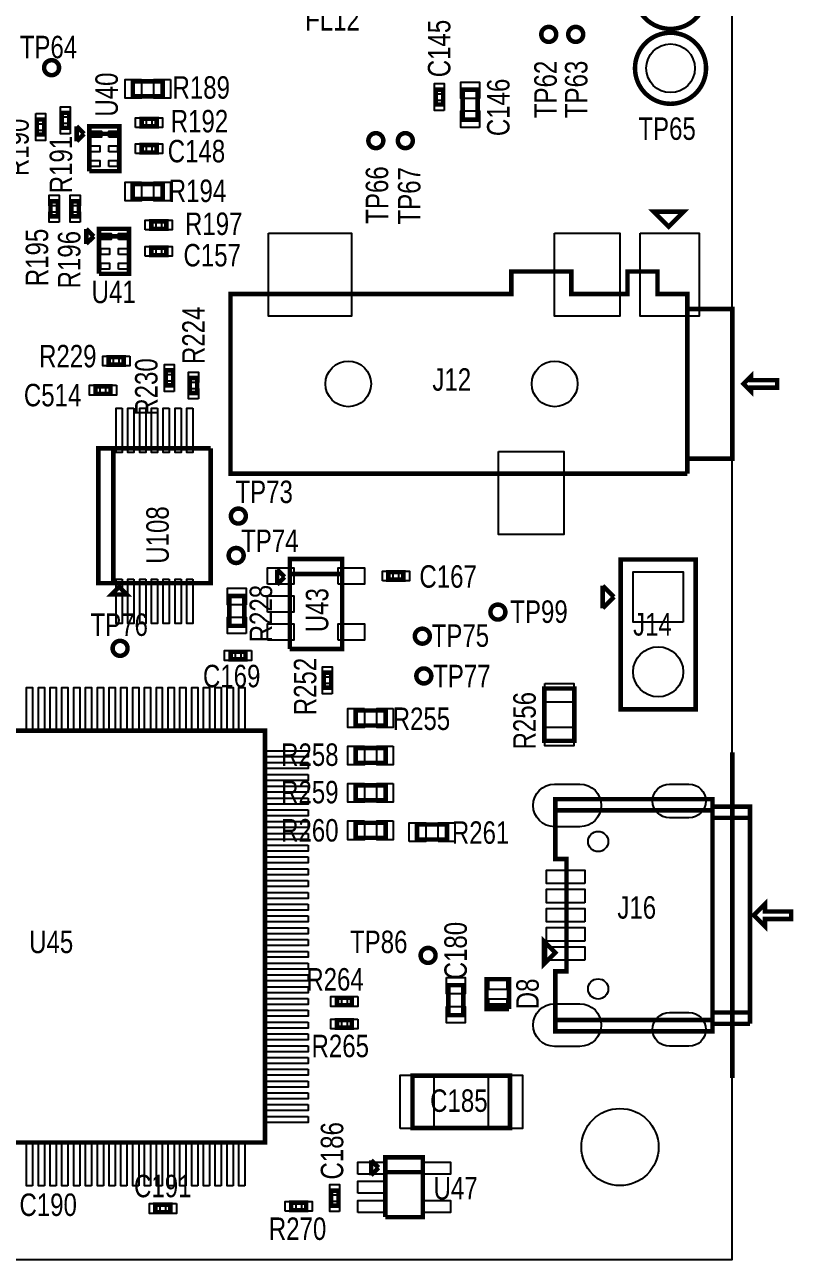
# Model space of a CAD drawing. Extents: x -458 to 3366, y -1416 to 6281.
# Drawn here: x 2251 to 3278, y -141 to 1499 of the extents above; entities that cross this region are included whole.
import ezdxf
from ezdxf.enums import TextEntityAlignment as Align

# ---------------------------------------------------------------- set-up
doc = ezdxf.new("R2010")
doc.units = 0
for name, color, linetype in [('BG_OUTLINE', 95, 'CONTINUOUS'), ('PG_ASSEMBLY_TOP', 120, 'CONTINUOUS'), ('PIN_TOP', 140, 'CONTINUOUS'), ('RD_ASSEMBLY_TOP', 120, 'CONTINUOUS')]:
    doc.layers.add(name, color=color, linetype=linetype)

msp = doc.modelspace()

# ---------------------------------------------------------------- linework, layer by layer
at = {"layer": 'BG_OUTLINE'}
msp.add_lwpolyline([(-149.99, -150), (3196.46, -150), (3196.46, 5759.32), (-149.99, 5759.32)], close=True, dxfattribs=at)
at = {"layer": 'BG_OUTLINE', "const_width": 6}
msp.add_lwpolyline([(3196.46, 92.12), (3196.46, 527.12)], dxfattribs=at)
at = {"layer": 'PG_ASSEMBLY_TOP', "const_width": 6}
for points in [[(3161.39, 1540.62, 1), (3066.53, 1540.62, 1), (3161.39, 1540.62)], [(2961.35, 1485.87, 1), (2941.35, 1485.87, 1), (2961.35, 1485.87)], [(2997.35, 1485.87, 1), (2977.35, 1485.87, 1), (2997.35, 1485.87)], [(3161.39, 1440.62, 1), (3066.53, 1440.62, 1), (3161.39, 1440.62)], [(2297.55, 1441.4, 1), (2277.55, 1441.4, 1), (2297.55, 1441.4)], [(2730.5, 1343.97, 1), (2710.5, 1343.97, 1), (2730.5, 1343.97)], [(2769.87, 1343.97, 1), (2749.87, 1343.97, 1), (2769.87, 1343.97)], [(2546.91, 842.63, 1), (2526.91, 842.63, 1), (2546.91, 842.63)], [(2544, 790, 1), (2524, 790, 1), (2544, 790)], [(2893.45, 714.4, 1), (2873.45, 714.4, 1), (2893.45, 714.4)], [(2792.58, 682.25, 1), (2772.58, 682.25, 1), (2792.58, 682.25)], [(2389, 666, 1), (2369, 666, 1), (2389, 666)], [(2794.55, 629.15, 1), (2774.55, 629.15, 1), (2794.55, 629.15)], [(2800.25, 255.95, 1), (2780.25, 255.95, 1), (2800.25, 255.95)]]:
    msp.add_lwpolyline(points, format="xyb", dxfattribs=at)
for points in [[(2435.95, 1423.15), (2395.95, 1423.15), (2395.95, 1403.15), (2435.95, 1403.15), (2435.95, 1423.15)], [(2810.34, 1392.13), (2810.34, 1412.13), (2800.34, 1412.13), (2800.34, 1392.13), (2810.34, 1392.13)], [(2856.43, 1371.94), (2856.43, 1411.94), (2836.43, 1411.94), (2836.43, 1371.94), (2856.43, 1371.94)], [(2310.95, 1361.15), (2310.95, 1381.15), (2300.95, 1381.15), (2300.95, 1361.15), (2310.95, 1361.15)], [(2267.95, 1372.15), (2267.95, 1352.15), (2277.95, 1352.15), (2277.95, 1372.15), (2267.95, 1372.15)], [(2320.95, 1363.15), (2320.95, 1343.15)], [(2330.95, 1353.15), (2320.95, 1363.15)], [(2337.95, 1303.15), (2377.95, 1303.15), (2377.95, 1363.15), (2337.95, 1363.15), (2337.95, 1353.15), (2377.95, 1353.15)], [(2407.78, 1363.15), (2427.78, 1363.15), (2427.78, 1373.15), (2407.78, 1373.15), (2407.78, 1363.15)], [(2320.95, 1343.15), (2330.95, 1353.15)], [(2377.95, 1353.15), (2337.95, 1353.15), (2337.95, 1303.15)], [(2407.78, 1328.15), (2427.78, 1328.15), (2427.78, 1338.15), (2407.78, 1338.15), (2407.78, 1328.15)], [(2435.9, 1286.15), (2395.9, 1286.15), (2395.9, 1266.15), (2435.9, 1266.15), (2435.9, 1286.15)], [(2296, 1243), (2296, 1263), (2286, 1263), (2286, 1243), (2296, 1243)], [(2324, 1243), (2324, 1263), (2314, 1263), (2314, 1243), (2324, 1243)], [(3111.46, 1229.19), (3091.46, 1249.19), (3131.46, 1249.19), (3111.46, 1229.19)], [(2420.73, 1226.15), (2440.73, 1226.15), (2440.73, 1236.15), (2420.73, 1236.15), (2420.73, 1226.15)], [(2333.9, 1226.15), (2333.9, 1206.15)], [(2343.9, 1216.15), (2333.9, 1226.15)], [(2333.9, 1206.15), (2343.9, 1216.15)], [(2350.9, 1166.15), (2390.9, 1166.15), (2390.9, 1226.15), (2350.9, 1226.15), (2350.9, 1216.15), (2390.9, 1216.15)], [(2390.9, 1216.15), (2350.9, 1216.15), (2350.9, 1166.15)], [(2420.73, 1191.15), (2440.73, 1191.15), (2440.73, 1201.15), (2420.73, 1201.15), (2420.73, 1191.15)], [(3136.46, 1119.19), (3136.46, 919.19), (3196.46, 919.19), (3196.46, 1119.19), (3136.46, 1119.19), (3136.46, 1139.19), (3096.46, 1139.19), (3096.46, 1169.19), (3056.46, 1169.19), (3056.46, 1139.19), (2981.46, 1139.19), (2981.46, 1169.19), (2901.46, 1169.19), (2901.46, 1139.19), (2526.46, 1139.19), (2526.46, 899.19), (3136.46, 899.19)], [(3136.46, 899.19), (3136.46, 1119.19)], [(2383.85, 1054.8), (2363.85, 1054.8), (2363.85, 1044.8), (2383.85, 1044.8), (2383.85, 1054.8)], [(2449.8, 1017.15), (2449.8, 1037.15), (2439.8, 1037.15), (2439.8, 1017.15), (2449.8, 1017.15)], [(3211.46, 1019.19), (3221.46, 1009.19), (3221.46, 1014.19), (3256.46, 1014.19), (3256.46, 1024.19), (3221.46, 1024.19), (3221.46, 1029.19), (3211.46, 1019.19)], [(2366.1, 1015.8), (2346.1, 1015.8), (2346.1, 1005.8), (2366.1, 1005.8), (2366.1, 1015.8)], [(2482, 1007), (2482, 1027), (2472, 1027), (2472, 1007), (2482, 1007)], [(2499.95, 933), (2349.95, 933), (2349.95, 753), (2369.95, 753), (2369.95, 933)], [(2369.95, 933), (2369.95, 753), (2499.95, 753), (2499.95, 933)], [(2605.63, 665.21), (2675.63, 665.21), (2675.63, 785.21), (2605.63, 785.21), (2605.63, 765.21), (2675.63, 765.21)], [(3147.46, 584.6), (3147.46, 784.6), (3047.46, 784.6), (3047.46, 584.6), (3147.46, 584.6)], [(2588.63, 771.21), (2588.63, 751.21)], [(2598.63, 761.21), (2588.63, 771.21)], [(2588.63, 751.21), (2598.63, 761.21)], [(2675.63, 765.21), (2605.63, 765.21), (2605.63, 665.21)], [(2737.28, 757.61), (2757.28, 757.61), (2757.28, 767.61), (2737.28, 767.61), (2737.28, 757.61)], [(2377.82, 748), (2367.82, 738), (2387.82, 738), (2377.82, 748)], [(2544.91, 696), (2544.91, 736), (2524.91, 736), (2524.91, 696), (2544.91, 696)], [(3023.46, 719.6), (3023.46, 749.6)], [(3023.46, 749.6), (3038.46, 734.6)], [(3038.46, 734.6), (3023.46, 719.6)], [(2546.55, 661.4), (2526.55, 661.4), (2526.55, 651.4), (2546.55, 651.4), (2546.55, 661.4)], [(2660.82, 613.47), (2660.82, 633.47), (2650.82, 633.47), (2650.82, 613.47), (2660.82, 613.47)], [(2945.55, 612.4), (2945.55, 542.4), (2985.55, 542.4), (2985.55, 612.4), (2945.55, 612.4)], [(2733.55, 583), (2693.55, 583), (2693.55, 563), (2733.55, 563), (2733.55, 583)], [(2572.55, 6), (2572.55, 556), (2022.55, 556), (2022.55, 6), (2572.55, 6)], [(2733.55, 533), (2693.55, 533), (2693.55, 513), (2733.55, 513), (2733.55, 533)], [(2733.55, 483), (2693.55, 483), (2693.55, 463), (2733.55, 463), (2733.55, 483)], [(3220.08, 164.62), (3220.08, 454.62), (3170.08, 454.62), (3170.08, 464.62), (2960.08, 464.62), (2960.08, 449.62), (3170.08, 449.62)], [(3170.08, 169.62), (2960.08, 169.62), (2960.08, 154.62), (3170.08, 154.62), (3170.08, 454.62)], [(3170.08, 449.62), (2960.08, 449.62), (2960.08, 384.62), (2975.08, 384.62), (2975.08, 234.62), (2960.08, 234.62), (2960.08, 169.62), (3170.08, 169.62)], [(3170.08, 454.62), (3170.08, 439.62), (3220.08, 439.62)], [(2733.55, 433), (2693.55, 433), (2693.55, 413), (2733.55, 413), (2733.55, 433)], [(2775.5, 410.7), (2815.5, 410.7), (2815.5, 430.7), (2775.5, 430.7), (2775.5, 410.7)], [(3220.08, 439.62), (3170.08, 439.62), (3170.08, 179.62), (3220.08, 179.62)], [(3225.08, 309.62), (3240.08, 294.62), (3240.08, 304.62), (3275.08, 304.62), (3275.08, 314.62), (3240.08, 314.62), (3240.08, 324.62), (3225.08, 309.62)], [(2960.08, 259.62), (2945.08, 244.62), (2945.08, 274.62), (2960.08, 259.62)], [(2817.34, 216.17), (2817.34, 176.17), (2837.34, 176.17), (2837.34, 216.17), (2817.34, 216.17)], [(2898.34, 184.17), (2898.34, 224.17), (2868.34, 224.17), (2868.34, 189.17), (2898.34, 189.17)], [(2688.55, 199.39), (2668.55, 199.39), (2668.55, 189.39), (2688.55, 189.39), (2688.55, 199.39)], [(2898.34, 189.17), (2868.34, 189.17), (2868.34, 184.17), (2898.34, 184.17)], [(3220.08, 179.62), (3170.08, 179.62), (3170.08, 164.62), (3220.08, 164.62)], [(2688.55, 169.39), (2668.55, 169.39), (2668.55, 159.39), (2688.55, 159.39), (2688.55, 169.39)], [(2769.55, 25.4), (2899.55, 25.4), (2899.55, 95.4), (2769.55, 95.4), (2769.55, 25.4)], [(2714.15, -17.6), (2714.15, -37.6)], [(2724.15, -27.6), (2714.15, -17.6)], [(2733.15, -93.6), (2783.15, -93.6), (2783.15, -13.6), (2733.15, -13.6), (2733.15, -33.6), (2783.15, -33.6)], [(2714.15, -37.6), (2724.15, -27.6)], [(2783.15, -33.6), (2733.15, -33.6), (2733.15, -93.6)], [(2670.55, -78.17), (2670.55, -58.17), (2660.55, -58.17), (2660.55, -78.17), (2670.55, -78.17)], [(2446.14, -77), (2426.14, -77), (2426.14, -87), (2446.14, -87), (2446.14, -77)], [(2607.55, -84.19), (2627.55, -84.19), (2627.55, -74.19), (2607.55, -74.19), (2607.55, -84.19)]]:
    msp.add_lwpolyline(points, dxfattribs=at)
at = {"layer": 'PIN_TOP'}
for points in [[(2407.66, 1425.65), (2407.66, 1400.65), (2385.66, 1400.65), (2385.66, 1425.65)], [(2446.24, 1425.65), (2446.24, 1400.65), (2424.24, 1400.65), (2424.24, 1425.65)], [(2811.84, 1406.15), (2798.84, 1406.15), (2798.84, 1420.15), (2811.84, 1420.15)], [(2858.93, 1400.23), (2833.93, 1400.23), (2833.93, 1422.23), (2858.93, 1422.23)], [(2811.84, 1384.11), (2798.84, 1384.11), (2798.84, 1398.11), (2811.84, 1398.11)], [(2266.45, 1380.17), (2279.45, 1380.17), (2279.45, 1366.17), (2266.45, 1366.17)], [(2312.45, 1375.17), (2299.45, 1375.17), (2299.45, 1389.17), (2312.45, 1389.17)], [(2858.93, 1361.65), (2833.93, 1361.65), (2833.93, 1383.65), (2858.93, 1383.65)], [(2312.45, 1353.13), (2299.45, 1353.13), (2299.45, 1367.13), (2312.45, 1367.13)], [(2399.76, 1361.65), (2399.76, 1374.65), (2413.76, 1374.65), (2413.76, 1361.65)], [(2421.8, 1361.65), (2421.8, 1374.65), (2435.8, 1374.65), (2435.8, 1361.65)], [(2266.45, 1358.13), (2279.45, 1358.13), (2279.45, 1344.13), (2266.45, 1344.13)], [(2340.12, 1348.83), (2340.12, 1356.83), (2354.12, 1356.83), (2354.12, 1348.83)], [(2363.76, 1348.83), (2363.76, 1356.83), (2375.76, 1356.83), (2375.76, 1348.83)], [(2340.14, 1329.15), (2340.14, 1337.15), (2352.14, 1337.15), (2352.14, 1329.15)], [(2363.76, 1329.15), (2363.76, 1337.15), (2375.76, 1337.15), (2375.76, 1329.15)], [(2399.76, 1326.65), (2399.76, 1339.65), (2413.76, 1339.65), (2413.76, 1326.65)], [(2421.8, 1326.65), (2421.8, 1339.65), (2435.8, 1339.65), (2435.8, 1326.65)], [(2340.14, 1309.47), (2340.14, 1317.47), (2352.14, 1317.47), (2352.14, 1309.47)], [(2363.76, 1309.47), (2363.76, 1317.47), (2375.76, 1317.47), (2375.76, 1309.47)], [(2407.61, 1288.65), (2407.61, 1263.65), (2385.61, 1263.65), (2385.61, 1288.65)], [(2446.19, 1288.65), (2446.19, 1263.65), (2424.19, 1263.65), (2424.19, 1288.65)], [(2297.5, 1257.02), (2284.5, 1257.02), (2284.5, 1271.02), (2297.5, 1271.02)], [(2325.5, 1257.02), (2312.5, 1257.02), (2312.5, 1271.02), (2325.5, 1271.02)], [(2297.5, 1234.98), (2284.5, 1234.98), (2284.5, 1248.98), (2297.5, 1248.98)], [(2325.5, 1234.98), (2312.5, 1234.98), (2312.5, 1248.98), (2325.5, 1248.98)], [(2412.71, 1224.65), (2412.71, 1237.65), (2426.71, 1237.65), (2426.71, 1224.65)], [(2434.75, 1224.65), (2434.75, 1237.65), (2448.75, 1237.65), (2448.75, 1224.65)], [(2353.07, 1211.83), (2353.07, 1219.83), (2367.07, 1219.83), (2367.07, 1211.83)], [(2376.71, 1211.83), (2376.71, 1219.83), (2388.71, 1219.83), (2388.71, 1211.83)], [(2577.02, 1220.36), (2688.02, 1220.36), (2688.02, 1109.36), (2577.02, 1109.36)], [(2959.1, 1220.36), (3046.1, 1220.36), (3046.1, 1109.36), (2959.1, 1109.36)], [(3073.34, 1220.36), (3152.34, 1220.36), (3152.34, 1109.36), (3073.34, 1109.36)], [(2353.09, 1192.15), (2353.09, 1200.15), (2365.09, 1200.15), (2365.09, 1192.15)], [(2376.71, 1192.15), (2376.71, 1200.15), (2388.71, 1200.15), (2388.71, 1192.15)], [(2412.71, 1189.65), (2412.71, 1202.65), (2426.71, 1202.65), (2426.71, 1189.65)], [(2434.75, 1189.65), (2434.75, 1202.65), (2448.75, 1202.65), (2448.75, 1189.65)], [(2353.09, 1172.47), (2353.09, 1180.47), (2365.09, 1180.47), (2365.09, 1172.47)], [(2376.71, 1172.47), (2376.71, 1180.47), (2388.71, 1180.47), (2388.71, 1172.47)], [(2369.83, 1056.3), (2369.83, 1043.3), (2355.83, 1043.3), (2355.83, 1056.3)], [(2391.87, 1056.3), (2391.87, 1043.3), (2377.87, 1043.3), (2377.87, 1056.3)], [(2451.3, 1031.17), (2438.3, 1031.17), (2438.3, 1045.17), (2451.3, 1045.17)], [(2483.5, 1021.02), (2470.5, 1021.02), (2470.5, 1035.02), (2483.5, 1035.02)], [(2352.08, 1017.3), (2352.08, 1004.3), (2338.08, 1004.3), (2338.08, 1017.3)], [(2374.12, 1017.3), (2374.12, 1004.3), (2360.12, 1004.3), (2360.12, 1017.3)], [(2451.3, 1009.13), (2438.3, 1009.13), (2438.3, 1023.13), (2451.3, 1023.13)], [(2483.5, 998.98), (2470.5, 998.98), (2470.5, 1012.98), (2483.5, 1012.98)], [(2381.71, 986.67), (2381.71, 927.67), (2373.71, 927.67), (2373.71, 986.67)], [(2397.45, 986.67), (2397.45, 927.67), (2389.45, 927.67), (2389.45, 986.67)], [(2413.2, 986.67), (2413.2, 927.67), (2405.2, 927.67), (2405.2, 986.67)], [(2428.95, 986.67), (2428.95, 927.67), (2420.95, 927.67), (2420.95, 986.67)], [(2444.7, 986.67), (2444.7, 927.67), (2436.7, 927.67), (2436.7, 986.67)], [(2460.45, 986.67), (2460.45, 927.67), (2452.45, 927.67), (2452.45, 986.67)], [(2476.19, 986.67), (2476.19, 927.67), (2468.19, 927.67), (2468.19, 986.67)], [(2884.3, 929.02), (2971.3, 929.02), (2971.3, 818.02), (2884.3, 818.02)], [(2575.89, 751.61), (2575.89, 773.61), (2610.89, 773.61), (2610.89, 751.61)], [(2670.37, 751.61), (2670.37, 773.61), (2705.37, 773.61), (2705.37, 751.61)], [(2381.71, 758.33), (2381.71, 699.33), (2373.71, 699.33), (2373.71, 758.33)], [(2397.45, 758.33), (2397.45, 699.33), (2389.45, 699.33), (2389.45, 758.33)], [(2413.2, 758.33), (2413.2, 699.33), (2405.2, 699.33), (2405.2, 758.33)], [(2428.95, 758.33), (2428.95, 699.33), (2420.95, 699.33), (2420.95, 758.33)], [(2444.7, 758.33), (2444.7, 699.33), (2436.7, 699.33), (2436.7, 758.33)], [(2460.45, 758.33), (2460.45, 699.33), (2452.45, 699.33), (2452.45, 758.33)], [(2476.19, 758.33), (2476.19, 699.33), (2468.19, 699.33), (2468.19, 758.33)], [(2729.26, 756.11), (2729.26, 769.11), (2743.26, 769.11), (2743.26, 756.11)], [(2751.3, 756.11), (2751.3, 769.11), (2765.3, 769.11), (2765.3, 756.11)], [(3130.96, 701.1), (3063.96, 701.1), (3063.96, 768.1), (3130.96, 768.1)], [(2547.41, 724.29), (2522.41, 724.29), (2522.41, 746.29), (2547.41, 746.29)], [(2575.89, 714.21), (2575.89, 736.21), (2610.89, 736.21), (2610.89, 714.21)], [(2547.41, 685.71), (2522.41, 685.71), (2522.41, 707.71), (2547.41, 707.71)], [(2575.89, 676.81), (2575.89, 698.81), (2610.89, 698.81), (2610.89, 676.81)], [(2670.37, 676.81), (2670.37, 698.81), (2705.37, 698.81), (2705.37, 676.81)], [(2532.53, 662.9), (2532.53, 649.9), (2518.53, 649.9), (2518.53, 662.9)], [(2554.57, 662.9), (2554.57, 649.9), (2540.57, 649.9), (2540.57, 662.9)], [(2662.32, 627.49), (2649.32, 627.49), (2649.32, 641.49), (2662.32, 641.49)], [(2262.18, 554.65), (2254.18, 554.65), (2254.18, 613.65), (2262.18, 613.65)], [(2277.93, 554.65), (2269.93, 554.65), (2269.93, 613.65), (2277.93, 613.65)], [(2293.68, 554.65), (2285.68, 554.65), (2285.68, 613.65), (2293.68, 613.65)], [(2309.42, 554.65), (2301.42, 554.65), (2301.42, 613.65), (2309.42, 613.65)], [(2325.17, 554.65), (2317.17, 554.65), (2317.17, 613.65), (2325.17, 613.65)], [(2340.92, 554.65), (2332.92, 554.65), (2332.92, 613.65), (2340.92, 613.65)], [(2356.67, 554.65), (2348.67, 554.65), (2348.67, 613.65), (2356.67, 613.65)], [(2372.42, 554.65), (2364.42, 554.65), (2364.42, 613.65), (2372.42, 613.65)], [(2388.16, 554.65), (2380.16, 554.65), (2380.16, 613.65), (2388.16, 613.65)], [(2403.91, 554.65), (2395.91, 554.65), (2395.91, 613.65), (2403.91, 613.65)], [(2419.66, 554.65), (2411.66, 554.65), (2411.66, 613.65), (2419.66, 613.65)], [(2435.41, 554.65), (2427.41, 554.65), (2427.41, 613.65), (2435.41, 613.65)], [(2451.16, 554.65), (2443.16, 554.65), (2443.16, 613.65), (2451.16, 613.65)], [(2466.9, 554.65), (2458.9, 554.65), (2458.9, 613.65), (2466.9, 613.65)], [(2482.65, 554.65), (2474.65, 554.65), (2474.65, 613.65), (2482.65, 613.65)], [(2498.4, 554.65), (2490.4, 554.65), (2490.4, 613.65), (2498.4, 613.65)], [(2514.15, 554.65), (2506.15, 554.65), (2506.15, 613.65), (2514.15, 613.65)], [(2529.9, 554.65), (2521.9, 554.65), (2521.9, 613.65), (2529.9, 613.65)], [(2545.64, 554.65), (2537.64, 554.65), (2537.64, 613.65), (2545.64, 613.65)], [(2662.32, 605.45), (2649.32, 605.45), (2649.32, 619.45), (2662.32, 619.45)], [(2946.05, 619.03), (2985.05, 619.03), (2985.05, 594.03), (2946.05, 594.03)], [(2705.26, 585.5), (2705.26, 560.5), (2683.26, 560.5), (2683.26, 585.5)], [(2743.84, 585.5), (2743.84, 560.5), (2721.84, 560.5), (2721.84, 585.5)], [(2946.05, 560.77), (2985.05, 560.77), (2985.05, 535.77), (2946.05, 535.77)], [(2630.2, 529.09), (2630.2, 521.09), (2571.2, 521.09), (2571.2, 529.09)], [(2705.26, 535.5), (2705.26, 510.5), (2683.26, 510.5), (2683.26, 535.5)], [(2743.84, 535.5), (2743.84, 510.5), (2721.84, 510.5), (2721.84, 535.5)], [(2630.2, 513.35), (2630.2, 505.35), (2571.2, 505.35), (2571.2, 513.35)], [(2630.2, 497.6), (2630.2, 489.6), (2571.2, 489.6), (2571.2, 497.6)], [(2630.2, 481.85), (2630.2, 473.85), (2571.2, 473.85), (2571.2, 481.85)], [(2705.26, 485.5), (2705.26, 460.5), (2683.26, 460.5), (2683.26, 485.5)], [(2743.84, 485.5), (2743.84, 460.5), (2721.84, 460.5), (2721.84, 485.5)], [(2630.2, 466.1), (2630.2, 458.1), (2571.2, 458.1), (2571.2, 466.1)], [(2630.2, 450.35), (2630.2, 442.35), (2571.2, 442.35), (2571.2, 450.35)], [(2630.2, 434.61), (2630.2, 426.61), (2571.2, 426.61), (2571.2, 434.61)], [(2705.26, 435.5), (2705.26, 410.5), (2683.26, 410.5), (2683.26, 435.5)], [(2743.84, 435.5), (2743.84, 410.5), (2721.84, 410.5), (2721.84, 435.5)], [(2765.21, 408.2), (2765.21, 433.2), (2787.21, 433.2), (2787.21, 408.2)], [(2803.79, 408.2), (2803.79, 433.2), (2825.79, 433.2), (2825.79, 408.2)], [(2630.2, 418.86), (2630.2, 410.86), (2571.2, 410.86), (2571.2, 418.86)], [(2630.2, 403.11), (2630.2, 395.11), (2571.2, 395.11), (2571.2, 403.11)], [(2630.2, 387.36), (2630.2, 379.36), (2571.2, 379.36), (2571.2, 387.36)], [(2630.2, 371.61), (2630.2, 363.61), (2571.2, 363.61), (2571.2, 371.61)], [(2999.52, 351.8), (2948.52, 351.8), (2948.52, 369.8), (2999.52, 369.8)], [(2630.2, 355.87), (2630.2, 347.87), (2571.2, 347.87), (2571.2, 355.87)], [(2630.2, 340.12), (2630.2, 332.12), (2571.2, 332.12), (2571.2, 340.12)], [(2999.52, 326.21), (2948.52, 326.21), (2948.52, 344.21), (2999.52, 344.21)], [(2630.2, 324.37), (2630.2, 316.37), (2571.2, 316.37), (2571.2, 324.37)], [(2999.52, 300.62), (2948.52, 300.62), (2948.52, 318.62), (2999.52, 318.62)], [(2630.2, 308.62), (2630.2, 300.62), (2571.2, 300.62), (2571.2, 308.62)], [(2630.2, 292.87), (2630.2, 284.87), (2571.2, 284.87), (2571.2, 292.87)], [(2999.52, 275.03), (2948.52, 275.03), (2948.52, 293.03), (2999.52, 293.03)], [(2630.2, 277.13), (2630.2, 269.13), (2571.2, 269.13), (2571.2, 277.13)], [(2999.52, 249.44), (2948.52, 249.44), (2948.52, 267.44), (2999.52, 267.44)], [(2630.2, 261.38), (2630.2, 253.38), (2571.2, 253.38), (2571.2, 261.38)], [(2630.2, 245.63), (2630.2, 237.63), (2571.2, 237.63), (2571.2, 245.63)], [(2630.2, 229.88), (2630.2, 221.88), (2571.2, 221.88), (2571.2, 229.88)], [(2630.2, 214.13), (2630.2, 206.13), (2571.2, 206.13), (2571.2, 214.13)], [(2814.84, 226.46), (2839.84, 226.46), (2839.84, 204.46), (2814.84, 204.46)], [(2895.34, 210.56), (2871.34, 210.56), (2871.34, 224.56), (2895.34, 224.56)], [(2630.2, 198.39), (2630.2, 190.39), (2571.2, 190.39), (2571.2, 198.39)], [(2674.53, 200.89), (2674.53, 187.89), (2660.53, 187.89), (2660.53, 200.89)], [(2696.57, 200.89), (2696.57, 187.89), (2682.57, 187.89), (2682.57, 200.89)], [(2895.34, 183.78), (2871.34, 183.78), (2871.34, 197.78), (2895.34, 197.78)], [(2630.2, 182.64), (2630.2, 174.64), (2571.2, 174.64), (2571.2, 182.64)], [(2814.84, 187.88), (2839.84, 187.88), (2839.84, 165.88), (2814.84, 165.88)], [(2630.2, 166.89), (2630.2, 158.89), (2571.2, 158.89), (2571.2, 166.89)], [(2674.53, 170.89), (2674.53, 157.89), (2660.53, 157.89), (2660.53, 170.89)], [(2696.57, 170.89), (2696.57, 157.89), (2682.57, 157.89), (2682.57, 170.89)], [(2630.2, 151.14), (2630.2, 143.14), (2571.2, 143.14), (2571.2, 151.14)], [(2630.2, 135.39), (2630.2, 127.39), (2571.2, 127.39), (2571.2, 135.39)], [(2630.2, 119.65), (2630.2, 111.65), (2571.2, 111.65), (2571.2, 119.65)], [(2630.2, 103.9), (2630.2, 95.9), (2571.2, 95.9), (2571.2, 103.9)], [(2630.2, 88.15), (2630.2, 80.15), (2571.2, 80.15), (2571.2, 88.15)], [(2752.99, 24.9), (2752.99, 95.9), (2797.99, 95.9), (2797.99, 24.9)], [(2871.11, 24.9), (2871.11, 95.9), (2916.11, 95.9), (2916.11, 24.9)], [(2630.2, 72.4), (2630.2, 64.4), (2571.2, 64.4), (2571.2, 72.4)], [(2630.2, 56.65), (2630.2, 48.65), (2571.2, 48.65), (2571.2, 56.65)], [(2630.2, 40.91), (2630.2, 32.91), (2571.2, 32.91), (2571.2, 40.91)], [(2262.18, -51.65), (2254.18, -51.65), (2254.18, 7.35), (2262.18, 7.35)], [(2277.93, -51.65), (2269.93, -51.65), (2269.93, 7.35), (2277.93, 7.35)], [(2293.68, -51.65), (2285.68, -51.65), (2285.68, 7.35), (2293.68, 7.35)], [(2309.42, -51.65), (2301.42, -51.65), (2301.42, 7.35), (2309.42, 7.35)], [(2325.17, -51.65), (2317.17, -51.65), (2317.17, 7.35), (2325.17, 7.35)], [(2340.92, -51.65), (2332.92, -51.65), (2332.92, 7.35), (2340.92, 7.35)], [(2356.67, -51.65), (2348.67, -51.65), (2348.67, 7.35), (2356.67, 7.35)], [(2372.42, -51.65), (2364.42, -51.65), (2364.42, 7.35), (2372.42, 7.35)], [(2388.16, -51.65), (2380.16, -51.65), (2380.16, 7.35), (2388.16, 7.35)], [(2403.91, -51.65), (2395.91, -51.65), (2395.91, 7.35), (2403.91, 7.35)], [(2419.66, -51.65), (2411.66, -51.65), (2411.66, 7.35), (2419.66, 7.35)], [(2435.41, -51.65), (2427.41, -51.65), (2427.41, 7.35), (2435.41, 7.35)], [(2451.16, -51.65), (2443.16, -51.65), (2443.16, 7.35), (2451.16, 7.35)], [(2466.9, -51.65), (2458.9, -51.65), (2458.9, 7.35), (2466.9, 7.35)], [(2482.65, -51.65), (2474.65, -51.65), (2474.65, 7.35), (2482.65, 7.35)], [(2498.4, -51.65), (2490.4, -51.65), (2490.4, 7.35), (2498.4, 7.35)], [(2514.15, -51.65), (2506.15, -51.65), (2506.15, 7.35), (2514.15, 7.35)], [(2529.9, -51.65), (2521.9, -51.65), (2521.9, 7.35), (2529.9, 7.35)], [(2545.64, -51.65), (2537.64, -51.65), (2537.64, 7.35), (2545.64, 7.35)], [(2696.34, -36.01), (2696.34, -20.01), (2733.34, -20.01), (2733.34, -36.01)], [(2782.96, -36.01), (2782.96, -20.01), (2819.96, -20.01), (2819.96, -36.01)], [(2696.34, -61.6), (2696.34, -45.6), (2733.34, -45.6), (2733.34, -61.6)], [(2672.05, -64.15), (2659.05, -64.15), (2659.05, -50.15), (2672.05, -50.15)], [(2432.12, -75.5), (2432.12, -88.5), (2418.12, -88.5), (2418.12, -75.5)], [(2454.16, -75.5), (2454.16, -88.5), (2440.16, -88.5), (2440.16, -75.5)], [(2599.53, -85.69), (2599.53, -72.69), (2613.53, -72.69), (2613.53, -85.69)], [(2621.57, -85.69), (2621.57, -72.69), (2635.57, -72.69), (2635.57, -85.69)], [(2672.05, -86.19), (2659.05, -86.19), (2659.05, -72.19), (2672.05, -72.19)], [(2696.34, -87.19), (2696.34, -71.19), (2733.34, -71.19), (2733.34, -87.19)], [(2782.96, -87.19), (2782.96, -71.19), (2819.96, -71.19), (2819.96, -87.19)]]:
    msp.add_lwpolyline(points, close=True, dxfattribs=at)
for points in [[(2958.99, 484.77), (2992.99, 484.77, -1), (2992.99, 427.77), (2958.99, 427.77, -1)], [(3112.59, 484.68), (3138.59, 484.68, -1), (3138.59, 439.68), (3112.59, 439.68, -1)], [(2958.99, 191.47), (2992.99, 191.47, -1), (2992.99, 134.47), (2958.99, 134.47, -1)], [(3112.59, 179.56), (3138.59, 179.56, -1), (3138.59, 134.56), (3112.59, 134.56, -1)]]:
    msp.add_lwpolyline(points, format="xyb", close=True, dxfattribs=at)
for centre, radius in [((2951.35, 1485.87), 9), ((2987.35, 1485.87), 9), ((3113.96, 1440.62), 32.5), ((2287.55, 1441.4), 9), ((2720.5, 1343.97), 9), ((2759.87, 1343.97), 9), ((2683.7, 1019.19), 30.5), ((2959.3, 1019.19), 30.5), ((2536.91, 842.63), 9), ((2534, 790), 9), ((2883.45, 714.4), 9), ((2782.58, 682.25), 9), ((2379, 666), 9), ((3097.46, 634.6), 33.5), ((2784.55, 629.15), 9), ((3017.32, 408.04), 13.5), ((2790.25, 255.95), 9), ((3017.32, 211.2), 13.5), ((3046.46, 0), 51.5)]:
    msp.add_circle(centre, radius, dxfattribs=at)

# ---------------------------------------------------------------- texts
at = {"layer": 'RD_ASSEMBLY_TOP', "width": 0.8}
for s, p in [('FL12', (2626, 1491)), ('TP64', (2245, 1454)), ('R189', (2449, 1400)), ('TP65', (3071, 1345)), ('R194', (2444, 1262)), ('U41', (2341, 1127)), ('J12', (2796, 1010)), ('TP73', (2533, 860)), ('TP74', (2540.57, 794.62)), ('TP99', (2900, 700)), ('TP76', (2339.45, 682.6)), ('J14', (3064, 683)), ('TP75', (2795, 668)), ('TP77', (2797, 614)), ('R255', (2743, 557)), ('R258', (2594, 509)), ('R259', (2594, 459)), ('R260', (2594, 408)), ('R261', (2822, 405)), ('J16', (3043, 305)), ('TP86', (2686, 259)), ('C185', (2793, 47))]:
    msp.add_text(s, height=30, dxfattribs=at).set_placement(p)
for s, p in [('C145', (2820, 1467)), ('R190', (2257, 1335)), ('R191', (2315, 1312)), ('R195', (2283, 1188)), ('R196', (2326, 1185)), ('R224', (2492, 1084)), ('R230', (2429, 1015)), ('U43', (2657, 717)), ('R252', (2641, 615)), ('C186', (2677, -5))]:
    msp.add_text(s, height=30, rotation=90, dxfattribs=at).set_placement(p, align=Align.CENTER)
for s, p in [('TP62', (2962, 1374)), ('TP63', (3003, 1374)), ('U40', (2376, 1376)), ('C146', (2899, 1350)), ('TP66', (2737, 1233)), ('TP67', (2780, 1232)), ('U108', (2444, 779)), ('R228', (2582, 674)), ('R256', (2934, 531)), ('C180', (2842, 224)), ('D8', (2938, 184))]:
    msp.add_text(s, height=30, rotation=90, dxfattribs=at).set_placement(p)
for s, p in [('R192', (2485, 1355)), ('C148', (2481, 1315)), ('R197', (2504, 1218)), ('C157', (2502, 1176)), ('R229', (2309.15, 1041.2)), ('C514', (2288.9, 989.2)), ('C167', (2817, 747)), ('C169', (2528, 614)), ('U45', (2287, 259)), ('R264', (2666, 209)), ('R265', (2673, 120)), ('C191', (2436, -67)), ('U47', (2827, -70)), ('C190', (2283, -92)), ('R270', (2616, -124))]:
    msp.add_text(s, height=30, dxfattribs=at).set_placement(p, align=Align.CENTER)

doc.saveas('drawing.dxf')
